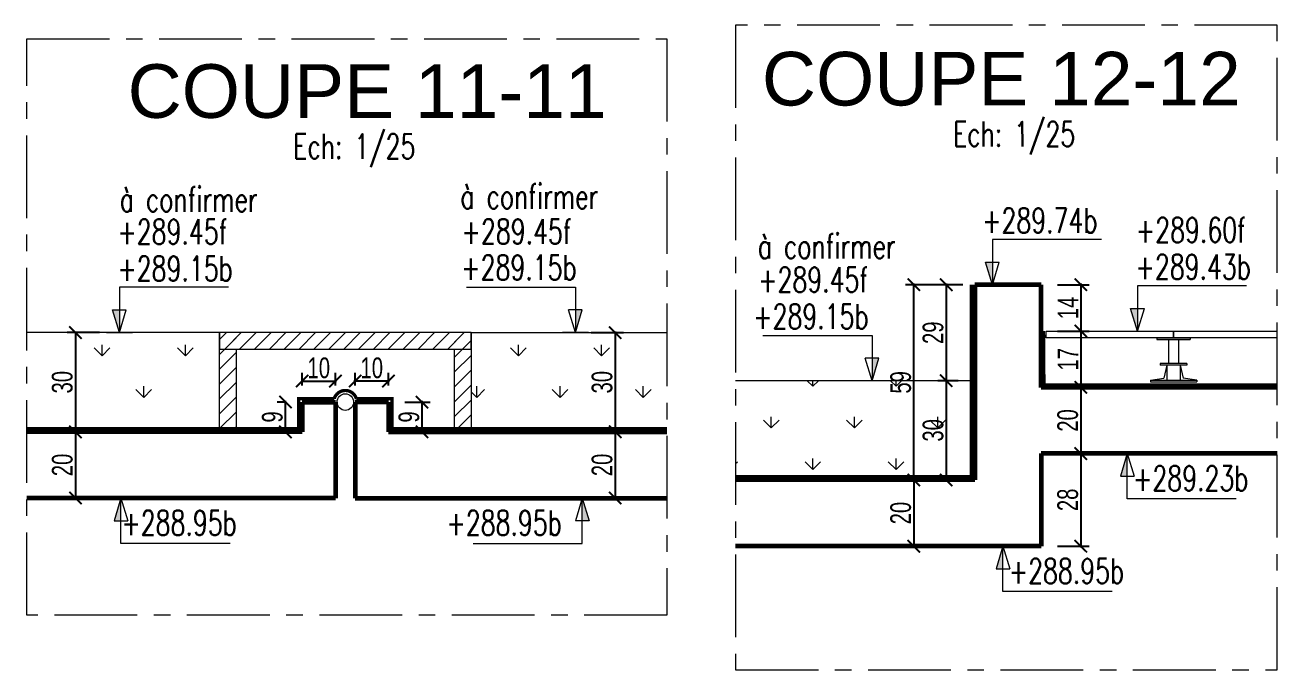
# Model space of a CAD drawing. Header units: metres. Extents: x -12536 to 12621, y -17191 to 9596.
# Drawn here: x 8168.4 to 8547.1, y 1978.5 to 2173.4 of the extents above; entities that cross this region are included whole.
import ezdxf
from ezdxf.enums import TextEntityAlignment as Align

# ---------------------------------------------------------------- set-up
doc = ezdxf.new("R2010")
doc.units = ezdxf.units.M
doc.header["$MEASUREMENT"] = 0
doc.header["$PDMODE"] = 2
doc.header["$PDSIZE"] = 0.25
doc.linetypes.add('AXES', pattern=[2, 1.25, -0.25, 0.25, -0.25])
doc.linetypes.add('CACHE2', pattern=[4.7625, 3.175, -1.5875])
for name, color, linetype, lineweight in [('B-AXE', 1, 'AXES', 13), ('B-CAC', 5, 'CACHE2', 9), ('B-COT', 1, 'Continuous', 18), ('B-TITRE', 7, 'Continuous', 40), ('B-TXT', 3, 'Continuous', 30), ('B-VOILE-BA', 7, 'Continuous', 60), ('COTATION', 1, 'Continuous', 18), ('Plots', 5, 'Continuous', 0)]:
    doc.layers.add(name, color=color, linetype=linetype, lineweight=lineweight)
doc.styles.add('TEXTE', font='arial.ttf', dxfattribs={"width": 0.7})
doc.styles.add('TEXTE50', font='romans.shx', dxfattribs={"width": 0.7, "height": 0.15})
doc.styles.add('TITRE50', font='arial.ttf', dxfattribs={"height": 0.3})
doc.dimstyles.new('COT25CMm', dxfattribs={"dimscale": 0.5, "dimtxt": 12.5, "dimasz": 7.5, "dimexe": 5, "dimexo": 10, "dimgap": 1.5, "dimtad": 1, "dimdec": 1, "dimrnd": 0.5, "dimzin": 12, "dimdsep": 46, "dimtxsty": 'TEXTE', "dimblk1": 'ARCHTICK', "dimblk2": 'ARCHTICK', "dimsah": 1, "dimcen": 0, "dimdle": 0.75, "dimclrd": 1, "dimclre": 1, "dimclrt": 3, "dimadec": 0, "dimazin": 3, "dimtfac": 1, "dimtdec": 1, "dimtmove": 1, "dimatfit": 3, "dimldrblk": 'ARCHTICK', "dimfxl": 1, "dimtolj": 1, "dimtzin": 0, "dimarcsym": 0})
pattern_1 = [(45, (-102558.2758, -27785.9473), (-2.24506403, 2.24506403), [])]
pattern_2 = [(90, (-102558.276, -27785.947), (-12.5723586, 12.5723586), [3.33375, -21.810967]), (45, (-102558.276, -27785.947), (-12.5723586, 12.5723586), [3.33375, -14.44625]), (135, (-102558.276, -27785.947), (-12.5723586, -12.5723586), [3.33375, -14.44625])]

# ---------------------------------------------------------------- blocks, each defined once
blk = doc.blocks.new('niv00')
at = {"layer": 'B-COT'}
for p, q in [((481926.2617, -520782.8915), (481926.9205, -520782.8915)), ((481926.9205, -520782.8915), (481926.9205, -520783.1653)), ((481926.9205, -520783.1653), (481926.879, -520783.0282)), ((481926.962, -520783.0282), (481926.879, -520783.0282)), ((481926.9205, -520783.1653), (481926.962, -520783.0282)), ((481926.9993, -520783.1653), (481926.8417, -520783.1653))]:
    blk.add_line(p, q, dxfattribs=at)
blk.add_solid([(481926.962, -520783.0282), (481926.9205, -520783.0282), (481926.9205, -520783.1653)], dxfattribs=at)
blk = doc.blocks.new('_ArchTick')
at = {"color": 0, "linetype": 'ByBlock', "const_width": 0.15}
blk.add_lwpolyline([(-0.5, -0.5), (0.5, 0.5)], dxfattribs=at)
blk = doc.blocks.new('*D595')
at = {"layer": 'B-COT', "color": 1, "lineweight": -2, "transparency": 16777216}
for p, q in [((8339.35, 2080.42), (8349.11, 2080.42)), ((8346.61, 2080.79), (8346.61, 2050.04)), ((8339.35, 2050.42), (8349.11, 2050.42))]:
    blk.add_line(p, q, dxfattribs=at)
at = {"layer": 'Defpoints', "color": 0, "transparency": 16777216}
for p in [(8334.35, 2080.42), (8334.35, 2050.42), (8346.61, 2050.42)]:
    blk.add_point(p, dxfattribs=at)
at = {"layer": 'B-COT', "color": 1, "lineweight": -2, "transparency": 16777216, "xscale": 3.75, "yscale": 3.75, "zscale": 3.75}
for p, rotation in [((8346.61, 2080.42), 90), ((8346.61, 2050.42), 270)]:
    blk.add_blockref('_ArchTick', p, dxfattribs=dict(at, rotation=rotation))
at = {"layer": 'B-COT', "color": 3, "transparency": 16777216, "insert": (8342.66, 2065.42), "char_height": 6.25, "attachment_point": 5, "rotation": 90, "style": 'TEXTE'}
blk.add_mtext('\\A1;30', dxfattribs=at)
blk = doc.blocks.new('*D596')
at = {"layer": 'B-COT', "color": 1, "lineweight": -2, "transparency": 16777216}
for p, q in [((8339.35, 2050.42), (8349.11, 2050.42)), ((8346.61, 2050.79), (8346.61, 2030.04)), ((8341.61, 2030.42), (8344.11, 2030.42))]:
    blk.add_line(p, q, dxfattribs=at)
at = {"layer": 'Defpoints', "color": 0, "transparency": 16777216}
for p in [(8334.35, 2050.42), (8346.61, 2030.42), (8346.61, 2030.42)]:
    blk.add_point(p, dxfattribs=at)
at = {"layer": 'B-COT', "color": 1, "lineweight": -2, "transparency": 16777216, "xscale": 3.75, "yscale": 3.75, "zscale": 3.75}
for p, rotation in [((8346.61, 2050.42), 90), ((8346.61, 2030.42), 270)]:
    blk.add_blockref('_ArchTick', p, dxfattribs=dict(at, rotation=rotation))
at = {"layer": 'B-COT', "color": 3, "transparency": 16777216, "insert": (8342.66, 2040.42), "char_height": 6.25, "attachment_point": 5, "rotation": 90, "style": 'TEXTE'}
blk.add_mtext('\\A1;20', dxfattribs=at)
blk = doc.blocks.new('*D597')
at = {"layer": 'B-COT', "color": 1, "lineweight": -2, "transparency": 16777216}
for p, q in [((8283.09, 2059.42), (8290.77, 2059.42)), ((8288.27, 2050.04), (8288.27, 2059.79)), ((8283.09, 2050.42), (8290.77, 2050.42))]:
    blk.add_line(p, q, dxfattribs=at)
at = {"layer": 'Defpoints', "color": 0, "transparency": 16777216}
for p in [(8278.09, 2059.42), (8288.27, 2059.42), (8278.09, 2050.42)]:
    blk.add_point(p, dxfattribs=at)
at = {"layer": 'B-COT', "color": 1, "lineweight": -2, "transparency": 16777216, "xscale": 3.75, "yscale": 3.75, "zscale": 3.75}
for p, rotation in [((8288.27, 2059.42), 90), ((8288.27, 2050.42), 270)]:
    blk.add_blockref('_ArchTick', p, dxfattribs=dict(at, rotation=rotation))
at = {"layer": 'B-COT', "color": 3, "transparency": 16777216, "insert": (8284.33, 2054.92), "char_height": 6.25, "attachment_point": 5, "rotation": 90, "style": 'TEXTE'}
blk.add_mtext('\\A1;9', dxfattribs=at)
blk = doc.blocks.new('*D598')
at = {"layer": 'B-COT', "color": 1, "lineweight": -2, "transparency": 16777216}
for p, q in [((8268.09, 2064.42), (8268.09, 2068.28)), ((8278.09, 2064.42), (8278.09, 2068.28)), ((8278.47, 2065.78), (8267.72, 2065.78))]:
    blk.add_line(p, q, dxfattribs=at)
at = {"layer": 'Defpoints', "color": 0, "transparency": 16777216}
for p in [(8268.09, 2065.78), (8268.09, 2059.42), (8278.09, 2059.42)]:
    blk.add_point(p, dxfattribs=at)
at = {"layer": 'B-COT', "color": 1, "lineweight": -2, "transparency": 16777216, "xscale": 3.75, "yscale": 3.75, "zscale": 3.75, "rotation": 180}
blk.add_blockref('_ArchTick', (8268.09, 2065.78), dxfattribs=at)
at = {"layer": 'B-COT', "color": 1, "lineweight": -2, "transparency": 16777216, "xscale": 3.75, "yscale": 3.75, "zscale": 3.75}
blk.add_blockref('_ArchTick', (8278.09, 2065.78), dxfattribs=at)
at = {"layer": 'B-COT', "color": 3, "transparency": 16777216, "insert": (8273.09, 2069.72), "char_height": 6.25, "attachment_point": 5, "style": 'TEXTE'}
blk.add_mtext('\\A1;10', dxfattribs=at)
blk = doc.blocks.new('*D599')
at = {"layer": 'B-COT', "color": 1, "lineweight": -2, "transparency": 16777216}
for p, q in [((8190.83, 2080.42), (8181.08, 2080.42)), ((8183.58, 2080.79), (8183.58, 2050.04)), ((8190.83, 2050.42), (8181.08, 2050.42))]:
    blk.add_line(p, q, dxfattribs=at)
at = {"layer": 'Defpoints', "color": 0, "transparency": 16777216}
for p in [(8195.83, 2080.42), (8183.58, 2050.42), (8195.83, 2050.42)]:
    blk.add_point(p, dxfattribs=at)
at = {"layer": 'B-COT', "color": 1, "lineweight": -2, "transparency": 16777216, "xscale": 3.75, "yscale": 3.75, "zscale": 3.75}
for p, rotation in [((8183.58, 2080.42), 90), ((8183.58, 2050.42), 270)]:
    blk.add_blockref('_ArchTick', p, dxfattribs=dict(at, rotation=rotation))
at = {"layer": 'B-COT', "color": 3, "transparency": 16777216, "insert": (8179.63, 2065.42), "char_height": 6.25, "attachment_point": 5, "rotation": 90, "style": 'TEXTE'}
blk.add_mtext('\\A1;30', dxfattribs=at)
blk = doc.blocks.new('*D600')
at = {"layer": 'B-COT', "color": 1, "lineweight": -2, "transparency": 16777216}
for p, q in [((8190.83, 2050.42), (8181.08, 2050.42)), ((8183.58, 2050.79), (8183.58, 2030.04)), ((8188.58, 2030.42), (8186.08, 2030.42))]:
    blk.add_line(p, q, dxfattribs=at)
at = {"layer": 'Defpoints', "color": 0, "transparency": 16777216}
for p in [(8195.83, 2050.42), (8183.58, 2030.42), (8183.58, 2030.42)]:
    blk.add_point(p, dxfattribs=at)
at = {"layer": 'B-COT', "color": 1, "lineweight": -2, "transparency": 16777216, "xscale": 3.75, "yscale": 3.75, "zscale": 3.75}
for p, rotation in [((8183.58, 2050.42), 90), ((8183.58, 2030.42), 270)]:
    blk.add_blockref('_ArchTick', p, dxfattribs=dict(at, rotation=rotation))
at = {"layer": 'B-COT', "color": 3, "transparency": 16777216, "insert": (8179.64, 2040.42), "char_height": 6.25, "attachment_point": 5, "rotation": 90, "style": 'TEXTE'}
blk.add_mtext('\\A1;20', dxfattribs=at)
blk = doc.blocks.new('*D601')
at = {"layer": 'B-COT', "color": 1, "lineweight": -2, "transparency": 16777216}
for p, q in [((8247.09, 2059.42), (8244.51, 2059.42)), ((8247.01, 2050.04), (8247.01, 2059.79)), ((8247.09, 2050.42), (8244.51, 2050.42))]:
    blk.add_line(p, q, dxfattribs=at)
at = {"layer": 'Defpoints', "color": 0, "transparency": 16777216}
for p in [(8247.01, 2059.42), (8252.09, 2059.42), (8252.09, 2050.42)]:
    blk.add_point(p, dxfattribs=at)
at = {"layer": 'B-COT', "color": 1, "lineweight": -2, "transparency": 16777216, "xscale": 3.75, "yscale": 3.75, "zscale": 3.75}
for p, rotation in [((8247.01, 2059.42), 90), ((8247.01, 2050.42), 270)]:
    blk.add_blockref('_ArchTick', p, dxfattribs=dict(at, rotation=rotation))
at = {"layer": 'B-COT', "color": 3, "transparency": 16777216, "insert": (8243.07, 2054.92), "char_height": 6.25, "attachment_point": 5, "rotation": 90, "style": 'TEXTE'}
blk.add_mtext('\\A1;9', dxfattribs=at)
blk = doc.blocks.new('*D602')
at = {"layer": 'B-COT', "color": 1, "lineweight": -2, "transparency": 16777216}
for p, q in [((8252.09, 2064.42), (8252.09, 2068.28)), ((8262.09, 2064.42), (8262.09, 2068.28)), ((8251.72, 2065.78), (8262.47, 2065.78))]:
    blk.add_line(p, q, dxfattribs=at)
at = {"layer": 'Defpoints', "color": 0, "transparency": 16777216}
for p in [(8262.09, 2065.78), (8252.09, 2059.42), (8262.09, 2059.42)]:
    blk.add_point(p, dxfattribs=at)
at = {"layer": 'B-COT', "color": 1, "lineweight": -2, "transparency": 16777216, "xscale": 3.75, "yscale": 3.75, "zscale": 3.75, "rotation": 180}
blk.add_blockref('_ArchTick', (8252.09, 2065.78), dxfattribs=at)
at = {"layer": 'B-COT', "color": 1, "lineweight": -2, "transparency": 16777216, "xscale": 3.75, "yscale": 3.75, "zscale": 3.75}
blk.add_blockref('_ArchTick', (8262.09, 2065.78), dxfattribs=at)
at = {"layer": 'B-COT', "color": 3, "transparency": 16777216, "insert": (8257.09, 2069.72), "char_height": 6.25, "attachment_point": 5, "style": 'TEXTE'}
blk.add_mtext('\\A1;10', dxfattribs=at)
blk = doc.blocks.new('*D566')
at = {"layer": 'B-COT', "color": 1, "lineweight": -2, "transparency": 16777216}
for p, q in [((8480.23, 2094.87), (8489.74, 2094.87)), ((8487.24, 2095.24), (8487.24, 2080.49)), ((8480.23, 2080.87), (8489.74, 2080.87))]:
    blk.add_line(p, q, dxfattribs=at)
at = {"layer": 'Defpoints', "color": 0, "transparency": 16777216}
for p in [(8475.23, 2094.87), (8475.23, 2080.87), (8487.24, 2080.87)]:
    blk.add_point(p, dxfattribs=at)
at = {"layer": 'B-COT', "color": 1, "lineweight": -2, "transparency": 16777216, "xscale": 3.75, "yscale": 3.75, "zscale": 3.75}
for p, rotation in [((8487.24, 2094.87), 90), ((8487.24, 2080.87), 270)]:
    blk.add_blockref('_ArchTick', p, dxfattribs=dict(at, rotation=rotation))
at = {"layer": 'B-COT', "color": 3, "transparency": 16777216, "insert": (8483.35, 2087.87), "char_height": 6.25, "attachment_point": 5, "rotation": 90, "style": 'TEXTE'}
blk.add_mtext('\\A1;14', dxfattribs=at)
blk = doc.blocks.new('*D567')
at = {"layer": 'B-COT', "color": 1, "lineweight": -2, "transparency": 16777216}
for p, q in [((8480.23, 2080.87), (8489.74, 2080.87)), ((8487.24, 2081.24), (8487.24, 2063.49)), ((8480.23, 2063.87), (8489.74, 2063.87))]:
    blk.add_line(p, q, dxfattribs=at)
at = {"layer": 'Defpoints', "color": 0, "transparency": 16777216}
for p in [(8475.23, 2080.87), (8475.23, 2063.87), (8487.24, 2063.87)]:
    blk.add_point(p, dxfattribs=at)
at = {"layer": 'B-COT', "color": 1, "lineweight": -2, "transparency": 16777216, "xscale": 3.75, "yscale": 3.75, "zscale": 3.75}
for p, rotation in [((8487.24, 2080.87), 90), ((8487.24, 2063.87), 270)]:
    blk.add_blockref('_ArchTick', p, dxfattribs=dict(at, rotation=rotation))
at = {"layer": 'B-COT', "color": 3, "transparency": 16777216, "insert": (8483.35, 2072.37), "char_height": 6.25, "attachment_point": 5, "rotation": 90, "style": 'TEXTE'}
blk.add_mtext('\\A1;17', dxfattribs=at)
blk = doc.blocks.new('*D568')
at = {"layer": 'B-COT', "color": 1, "lineweight": -2, "transparency": 16777216}
for p, q in [((8487.24, 2064.24), (8487.24, 2043.49)), ((8480.23, 2063.87), (8489.74, 2063.87)), ((8480.23, 2043.87), (8489.74, 2043.87))]:
    blk.add_line(p, q, dxfattribs=at)
at = {"layer": 'Defpoints', "color": 0, "transparency": 16777216}
for p in [(8475.23, 2063.87), (8475.23, 2043.87), (8487.24, 2043.87)]:
    blk.add_point(p, dxfattribs=at)
at = {"layer": 'B-COT', "color": 1, "lineweight": -2, "transparency": 16777216, "xscale": 3.75, "yscale": 3.75, "zscale": 3.75}
for p, rotation in [((8487.24, 2063.87), 90), ((8487.24, 2043.87), 270)]:
    blk.add_blockref('_ArchTick', p, dxfattribs=dict(at, rotation=rotation))
at = {"layer": 'B-COT', "color": 3, "transparency": 16777216, "insert": (8483.3, 2053.87), "char_height": 6.25, "attachment_point": 5, "rotation": 90, "style": 'TEXTE'}
blk.add_mtext('\\A1;20', dxfattribs=at)
blk = doc.blocks.new('*D569')
at = {"layer": 'B-COT', "color": 1, "lineweight": -2, "transparency": 16777216}
for p, q in [((8480.23, 2043.87), (8489.74, 2043.87)), ((8487.24, 2044.24), (8487.24, 2015.49)), ((8480.23, 2015.87), (8489.74, 2015.87))]:
    blk.add_line(p, q, dxfattribs=at)
at = {"layer": 'Defpoints', "color": 0, "transparency": 16777216}
for p in [(8475.23, 2043.87), (8475.23, 2015.87), (8487.24, 2015.87)]:
    blk.add_point(p, dxfattribs=at)
at = {"layer": 'B-COT', "color": 1, "lineweight": -2, "transparency": 16777216, "xscale": 3.75, "yscale": 3.75, "zscale": 3.75}
for p, rotation in [((8487.24, 2043.87), 90), ((8487.24, 2015.87), 270)]:
    blk.add_blockref('_ArchTick', p, dxfattribs=dict(at, rotation=rotation))
at = {"layer": 'B-COT', "color": 3, "transparency": 16777216, "insert": (8483.3, 2029.87), "char_height": 6.25, "attachment_point": 5, "rotation": 90, "style": 'TEXTE'}
blk.add_mtext('\\A1;28', dxfattribs=at)
blk = doc.blocks.new('*D570')
at = {"layer": 'B-COT', "color": 1, "lineweight": -2, "transparency": 16777216}
for p, q in [((8450.23, 2094.87), (8444.07, 2094.87)), ((8446.57, 2095.24), (8446.57, 2065.49)), ((8450.23, 2065.87), (8444.07, 2065.87))]:
    blk.add_line(p, q, dxfattribs=at)
at = {"layer": 'Defpoints', "color": 0, "transparency": 16777216}
for p in [(8455.23, 2094.87), (8446.57, 2065.87), (8455.23, 2065.87)]:
    blk.add_point(p, dxfattribs=at)
at = {"layer": 'B-COT', "color": 1, "lineweight": -2, "transparency": 16777216, "xscale": 3.75, "yscale": 3.75, "zscale": 3.75}
for p, rotation in [((8446.57, 2094.87), 90), ((8446.57, 2065.87), 270)]:
    blk.add_blockref('_ArchTick', p, dxfattribs=dict(at, rotation=rotation))
at = {"layer": 'B-COT', "color": 3, "transparency": 16777216, "insert": (8442.63, 2080.37), "char_height": 6.25, "attachment_point": 5, "rotation": 90, "style": 'TEXTE'}
blk.add_mtext('\\A1;29', dxfattribs=at)
blk = doc.blocks.new('*D571')
at = {"layer": 'B-COT', "color": 1, "lineweight": -2, "transparency": 16777216}
for p, q in [((8450.23, 2065.87), (8444.07, 2065.87)), ((8446.57, 2066.24), (8446.57, 2035.49)), ((8450.23, 2035.87), (8444.07, 2035.87))]:
    blk.add_line(p, q, dxfattribs=at)
at = {"layer": 'Defpoints', "color": 0, "transparency": 16777216}
for p in [(8455.23, 2065.87), (8446.57, 2035.87), (8455.23, 2035.87)]:
    blk.add_point(p, dxfattribs=at)
at = {"layer": 'B-COT', "color": 1, "lineweight": -2, "transparency": 16777216, "xscale": 3.75, "yscale": 3.75, "zscale": 3.75}
for p, rotation in [((8446.57, 2065.87), 90), ((8446.57, 2035.87), 270)]:
    blk.add_blockref('_ArchTick', p, dxfattribs=dict(at, rotation=rotation))
at = {"layer": 'B-COT', "color": 3, "transparency": 16777216, "insert": (8442.63, 2050.87), "char_height": 6.25, "attachment_point": 5, "rotation": 90, "style": 'TEXTE'}
blk.add_mtext('\\A1;30', dxfattribs=at)
blk = doc.blocks.new('*D572')
at = {"layer": 'B-COT', "color": 1, "lineweight": -2, "transparency": 16777216}
for p, q in [((8450.23, 2035.87), (8434.3, 2035.87)), ((8436.8, 2036.24), (8436.8, 2015.49)), ((8437.98, 2015.87), (8434.3, 2015.87))]:
    blk.add_line(p, q, dxfattribs=at)
at = {"layer": 'Defpoints', "color": 0, "transparency": 16777216}
for p in [(8455.23, 2035.87), (8436.8, 2015.87), (8442.98, 2015.87)]:
    blk.add_point(p, dxfattribs=at)
at = {"layer": 'B-COT', "color": 1, "lineweight": -2, "transparency": 16777216, "xscale": 3.75, "yscale": 3.75, "zscale": 3.75}
for p, rotation in [((8436.8, 2035.87), 90), ((8436.8, 2015.87), 270)]:
    blk.add_blockref('_ArchTick', p, dxfattribs=dict(at, rotation=rotation))
at = {"layer": 'B-COT', "color": 3, "transparency": 16777216, "insert": (8432.86, 2025.87), "char_height": 6.25, "attachment_point": 5, "rotation": 90, "style": 'TEXTE'}
blk.add_mtext('\\A1;20', dxfattribs=at)
blk = doc.blocks.new('*D636')
at = {"layer": 'B-COT', "color": 1, "lineweight": -2, "transparency": 16777216}
for p, q in [((8451.6, 2094.87), (8434.3, 2094.87)), ((8436.8, 2035.49), (8436.8, 2095.24)), ((8450.23, 2035.87), (8434.3, 2035.87))]:
    blk.add_line(p, q, dxfattribs=at)
at = {"layer": 'Defpoints', "color": 0, "transparency": 16777216}
for p in [(8436.8, 2094.87), (8456.6, 2094.87), (8455.23, 2035.87)]:
    blk.add_point(p, dxfattribs=at)
at = {"layer": 'B-COT', "color": 1, "lineweight": -2, "transparency": 16777216, "xscale": 3.75, "yscale": 3.75, "zscale": 3.75}
for p, rotation in [((8436.8, 2094.87), 90), ((8436.8, 2035.87), 270)]:
    blk.add_blockref('_ArchTick', p, dxfattribs=dict(at, rotation=rotation))
at = {"layer": 'B-COT', "color": 3, "transparency": 16777216, "insert": (8432.86, 2065.37), "char_height": 6.25, "attachment_point": 5, "rotation": 90, "style": 'TEXTE'}
blk.add_mtext('\\A1;59', dxfattribs=at)

msp = doc.modelspace()

# ---------------------------------------------------------------- hatches: boundary and pattern name
at = {"layer": 'Plots'}
h = msp.add_hatch(dxfattribs=at)
h.set_pattern_fill('GRASS', color=3, scale=0.7)
h.set_pattern_definition(pattern_2)
h.paths.add_polyline_path([(8227.092, 2080.419), (8168.877, 2080.419), (8168.877, 2051.391), (8227.092, 2051.391)])
h.paths.add_polyline_path([(8186.117, 2060.495), (8186.117, 2070.03), (8173.237, 2070.03), (8173.237, 2060.495)], flags=16)
h = msp.add_hatch(dxfattribs=at)
h.set_pattern_fill('ANSI31', color=256)
h.set_pattern_definition(pattern_1)
h.paths.add_polyline_path([(8232.092, 2080.419), (8227.092, 2080.419), (8227.092, 2051.391), (8232.092, 2051.391)])
h = msp.add_hatch(dxfattribs=at)
h.set_pattern_fill('ANSI31', color=256)
h.set_pattern_definition([(45, (-102558.2758, -27794.9473), (-2.24506403, 2.24506403), [])])
h.paths.add_polyline_path([(8303.092, 2080.419), (8227.092, 2080.419), (8227.092, 2075.419), (8303.092, 2075.419)])
h = msp.add_hatch(dxfattribs=at)
h.set_pattern_fill('ANSI31', color=256)
h.set_pattern_definition(pattern_1)
h.paths.add_polyline_path([(8303.092, 2080.419), (8298.092, 2080.419), (8298.092, 2051.391), (8303.092, 2051.391)])
h = msp.add_hatch(dxfattribs=at)
h.set_pattern_fill('GRASS', color=3, scale=0.7)
h.set_pattern_definition(pattern_2)
h.paths.add_polyline_path([(8362.254, 2080.419), (8303.092, 2080.419), (8303.092, 2051.391), (8362.254, 2051.391)])
h.paths.add_polyline_path([(8349.145, 2060.247), (8349.145, 2069.779), (8336.265, 2069.779), (8336.265, 2060.247)], flags=16)
h = msp.add_hatch(dxfattribs=at)
h.set_pattern_fill('GRASS', color=3, scale=0.7)
h.set_pattern_definition([(90, (-101262.395, -28499.225), (-12.5723586, 12.5723586), [3.33375, -21.810967]), (45, (-101262.395, -28499.225), (-12.5723586, 12.5723586), [3.33375, -14.44625]), (135, (-101262.395, -28499.225), (-12.5723586, -12.5723586), [3.33375, -14.44625])])
h.paths.add_polyline_path([(8454.131, 2065.869), (8382.979, 2065.869), (8382.979, 2037.869), (8454.131, 2037.869)])
h.paths.add_polyline_path([(8445.516, 2041.414), (8445.516, 2051.337), (8432.637, 2051.337), (8432.637, 2041.414)], flags=16)

# ---------------------------------------------------------------- linework, layer by layer
at = {"layer": 'B-AXE', "ltscale": 20}
for points in [[(8382.979, 2173.35), (8382.979, 1978.469), (8546.571, 1978.469), (8546.571, 2173.35)], [(8362.254, 2169.199), (8362.254, 1995.019), (8168.877, 1995.019), (8168.877, 2169.199)]]:
    msp.add_lwpolyline(points, close=True, dxfattribs=at)
at = {"layer": 'B-CAC', "linetype": 'ByBlock', "ltscale": 70, "const_width": 1}
for points in [[(8454.131, 2094.869), (8454.131, 2036.841), (8382.979, 2036.841)], [(8475.962, 2080.869), (8476.098, 2064.63), (8546.571, 2064.63)]]:
    msp.add_lwpolyline(points, dxfattribs=at)
for points in [[(8267.092, 2062.291, 0.5108912), (8261.738, 2060.419), (8250.989, 2060.419), (8250.989, 2051.391), (8168.877, 2051.391)], [(8263.092, 2062.291, -0.5108912), (8268.446, 2060.419), (8279.194, 2060.419), (8279.194, 2051.391), (8362.254, 2051.391)]]:
    msp.add_lwpolyline(points, format="xyb", dxfattribs=at)
at = {"layer": 'B-VOILE-BA'}
for p, q in [((8475.233, 2094.869), (8455.233, 2094.869)), ((8455.233, 2094.869), (8455.233, 2035.869)), ((8475.233, 2063.869), (8475.233, 2094.869)), ((8546.571, 2063.869), (8475.233, 2063.869)), ((8252.092, 2059.419), (8252.092, 2050.419)), ((8252.092, 2059.419), (8262.092, 2059.419)), ((8262.092, 2059.419), (8262.092, 2030.419)), ((8268.092, 2059.419), (8268.092, 2030.419)), ((8278.092, 2059.419), (8268.092, 2059.419)), ((8278.092, 2059.419), (8278.092, 2050.419)), ((8252.092, 2050.419), (8168.877, 2050.419)), ((8278.092, 2050.419), (8362.254, 2050.419)), ((8546.571, 2043.869), (8475.233, 2043.869)), ((8475.233, 2043.869), (8475.233, 2015.869)), ((8455.233, 2035.869), (8382.979, 2035.869)), ((8252.092, 2030.419), (8168.877, 2030.419)), ((8262.092, 2030.419), (8252.092, 2030.419)), ((8268.092, 2030.419), (8278.092, 2030.419)), ((8278.092, 2030.419), (8362.254, 2030.419)), ((8455.233, 2015.869), (8382.979, 2015.869)), ((8475.233, 2015.869), (8455.233, 2015.869))]:
    msp.add_line(p, q, dxfattribs=at)
at = {"layer": 'Plots'}
for p, q in [((8227.092, 2080.419), (8168.877, 2080.419)), ((8303.092, 2080.419), (8362.254, 2080.419)), ((8510.233, 2078.869), (8510.233, 2078.369)), ((8513.733, 2078.87), (8513.733, 2078.869)), ((8513.733, 2078.369), (8513.733, 2071.078)), ((8516.733, 2078.369), (8516.733, 2071.078)), ((8520.233, 2078.869), (8520.233, 2078.369)), ((8519.241, 2071.078), (8511.241, 2071.078)), ((8511.241, 2071.078), (8511.241, 2070.578)), ((8519.241, 2070.578), (8511.241, 2070.578)), ((8513.241, 2070.578), (8512.284, 2066.61)), ((8513.241, 2070.578), (8513.241, 2066.032)), ((8517.241, 2070.578), (8517.241, 2066.032)), ((8517.241, 2070.578), (8518.198, 2066.61)), ((8519.241, 2071.078), (8519.241, 2070.578)), ((8455.233, 2065.869), (8382.979, 2065.869)), ((8508.241, 2066.032), (8512.284, 2066.61)), ((8508.241, 2066.032), (8508.241, 2065.532)), ((8508.241, 2066.032), (8522.241, 2066.032)), ((8508.241, 2065.532), (8522.241, 2065.532)), ((8522.241, 2066.032), (8518.198, 2066.61)), ((8522.241, 2066.032), (8522.241, 2065.532))]:
    msp.add_line(p, q, dxfattribs=at)
for points in [[(8232.092, 2075.419), (8232.092, 2050.419), (8227.092, 2050.419), (8227.092, 2080.419)], [(8303.092, 2080.419), (8303.092, 2050.419), (8298.092, 2050.419), (8298.092, 2075.419)], [(8546.571, 2078.869), (8515.233, 2078.869), (8515.233, 2080.869), (8546.571, 2080.869)], [(8510.233, 2078.869), (8520.233, 2078.869)], [(8510.233, 2078.369), (8520.233, 2078.369)]]:
    msp.add_lwpolyline(points, dxfattribs=at)
for points in [[(8227.092, 2075.419), (8303.092, 2075.419), (8303.092, 2080.419), (8227.092, 2080.419)], [(8476.733, 2078.869), (8476.733, 2080.869), (8515.233, 2080.869), (8515.233, 2078.869)]]:
    msp.add_lwpolyline(points, close=True, dxfattribs=at)
msp.add_circle((8265.092, 2059.419), 2.5, dxfattribs=at)

# ---------------------------------------------------------------- block references
at = {"layer": 'COTATION', "yscale": 50.00000000000006, "zscale": 50.00000000000006}
for p, xscale in [((24104806.561, 26041253.137), -50.00000000000006), ((24104850.384, 26041239.137), -50.00000000000006), ((24104542.899, 26041238.686), -50.00000000000006), ((-24088011.418, 26041238.686), 50.00000000000006), ((-24087921.847, 26041224.137), 50.00000000000006)]:
    msp.add_blockref('niv00', p, dxfattribs=dict(at, xscale=xscale))
at = {"layer": 'COTATION', "yscale": 50.00000000000006, "zscale": 50.00000000000006, "rotation": 180}
for p, xscale in [((24104847.276, -26037114.398), 50.00000000000006), ((24104543.357, -26037127.848), 50.00000000000006), ((-24088009.358, -26037127.848), -50.00000000000006), ((24104809.744, -26037142.398), 50.00000000000006)]:
    msp.add_blockref('niv00', p, dxfattribs=dict(at, xscale=xscale))

# ---------------------------------------------------------------- texts
at = {"layer": 'B-TITRE', "color": 6, "style": 'TITRE50'}
for s, rotation, p in [('COUPE 12-12', 0, (8463.232, 2149.046)), ('COUPE 11-11', 360, (8271.668, 2145.307))]:
    msp.add_text(s, height=16.2, rotation=rotation, dxfattribs=at).set_placement(p, align=Align.CENTER)
at = {"layer": 'B-TXT', "style": 'TEXTE50', "width": 0.7}
for rotation, p in [(0.0425, (8467.105, 2136.682)), (359.9575, (8267.829, 2132.942))]:
    msp.add_text('Ech: 1/25', height=7.5, rotation=rotation, dxfattribs=at).set_placement(p, align=Align.CENTER)
for s, rotation, p in [('à confirmer', 0, (8196.993, 2116.924)), ('à confirmer', 0, (8299.864, 2117.85)), ('+289.74b', 360, (8457.428, 2110.551)), ('+289.45f', 360, (8196.25, 2107.142)), ('+289.45f', 0, (8300.214, 2107.224)), ('+289.60f', 360, (8503.859, 2107.674)), ('à confirmer', 0, (8389.694, 2102.788)), ('+289.15b', 360, (8196.25, 2096.018)), ('+289.15b', 0, (8300.116, 2096.347)), ('+289.43b', 360, (8503.755, 2096.551)), ('+289.45f', 0, (8389.785, 2092.674)), ('+289.15b', 0, (8388.285, 2081.551)), ('+289.23b', 0, (8503.003, 2032.611)), ('+288.95b', 0, (8197.456, 2019.161)), ('+288.95b', 360, (8295.635, 2019.161)), ('+288.95b', 0, (8465.471, 2004.611))]:
    msp.add_text(s, height=7.5, rotation=rotation, dxfattribs=at).set_placement(p)

# ---------------------------------------------------------------- dimensions: what is measured, and where the dimension line sits
at = {"layer": 'B-COT'}
for base, p1, p2, angle, picture, middle in [((8436.804, 2094.869), (8455.233, 2035.869), (8456.598, 2094.869), 90, '*D636', (8432.863, 2065.369)), ((8446.574, 2065.869), (8455.233, 2094.869), (8455.233, 2065.869), 90, '*D570', (8442.633, 2080.369)), ((8487.237, 2063.869), (8475.233, 2080.869), (8475.233, 2063.869), 90, '*D567', (8483.349, 2072.369)), ((8183.578, 2050.419), (8195.834, 2080.419), (8195.834, 2050.419), 90, '*D599', (8179.635, 2065.419)), ((8346.606, 2050.419), (8334.35, 2080.419), (8334.35, 2050.419), 90, '*D595', (8342.662, 2065.419)), ((8262.092, 2065.783), (8252.092, 2059.419), (8262.092, 2059.419), 180, '*D602', (8257.092, 2069.724)), ((8446.574, 2035.869), (8455.233, 2065.869), (8455.233, 2035.869), 90, '*D571', (8442.63, 2050.869)), ((8487.237, 2043.869), (8475.233, 2063.869), (8475.233, 2043.869), 90, '*D568', (8483.296, 2053.869)), ((8247.014, 2059.419), (8252.092, 2050.419), (8252.092, 2059.419), 90, '*D601', (8243.073, 2054.919)), ((8288.272, 2059.419), (8278.092, 2050.419), (8278.092, 2059.419), 90, '*D597', (8284.33, 2054.919)), ((8183.578, 2030.419), (8195.834, 2050.419), (8183.578, 2030.419), 90, '*D600', (8179.637, 2040.419)), ((8346.606, 2030.419), (8334.35, 2050.419), (8346.606, 2030.419), 90, '*D596', (8342.665, 2040.419)), ((8487.237, 2015.869), (8475.233, 2043.869), (8475.233, 2015.869), 90, '*D569', (8483.296, 2029.869)), ((8436.804, 2015.869), (8455.233, 2035.869), (8442.977, 2015.869), 90, '*D572', (8432.863, 2025.869))]:
    dim = msp.add_linear_dim(base=base, p1=p1, p2=p2, angle=angle, dimstyle='COT25CMm', dxfattribs=at)
    dim.commit()
    dim.dimension.update_dxf_attribs({"geometry": picture, "text_midpoint": middle})
dim = msp.add_linear_dim(base=(8487.237, 2080.869), p1=(8475.233, 2094.869), p2=(8475.233, 2080.869), angle=90, dimstyle='COT25CMm', dxfattribs=at)
dim.commit()
dim.dimension.update_dxf_attribs({"geometry": '*D566', "text_midpoint": (8487.237, 2087.869), "dimtype": 160})
dim = msp.add_linear_dim(base=(8268.092, 2065.783), p1=(8278.092, 2059.419), p2=(8268.092, 2059.419), dimstyle='COT25CMm', dxfattribs=at)
dim.commit()
dim.dimension.update_dxf_attribs({"geometry": '*D598', "text_midpoint": (8273.092, 2069.724)})

doc.saveas('drawing.dxf')
